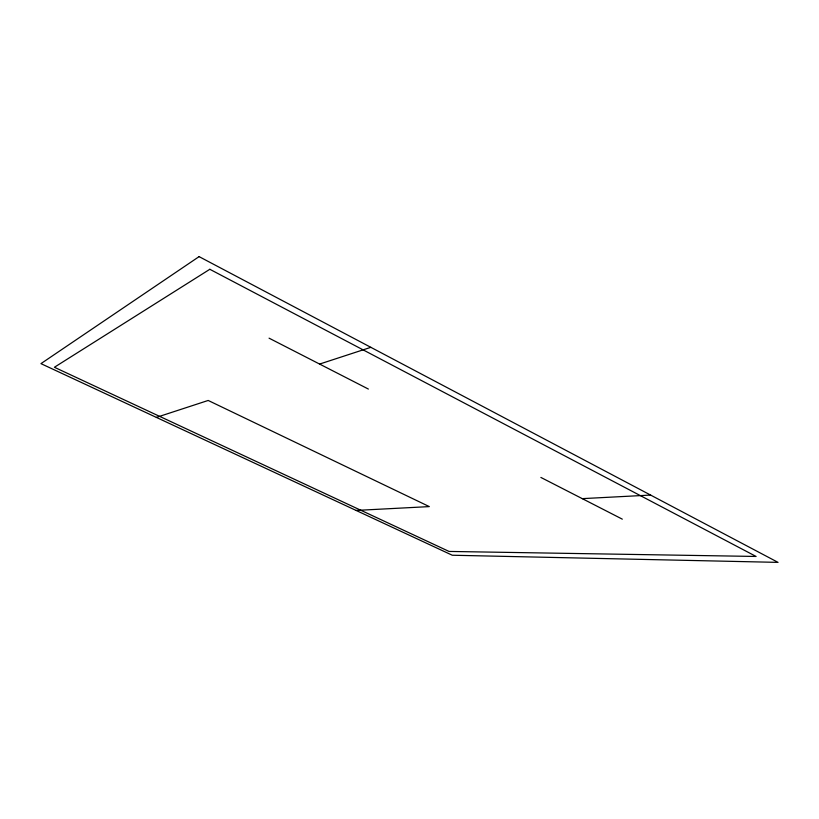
<?xml version="1.0" encoding="UTF-8"?>
<svg xmlns="http://www.w3.org/2000/svg" width="819" height="819" viewBox="0 0 819 819"><rect width="100%" height="100%" fill="white"/><g stroke="black" fill="none" stroke-linecap="round" stroke-linejoin="round"><path stroke-width="1.23" d="M156.368 417.393L208.19 400.46L429.31 506.603L356.081 510.421M319.605 364.066L370.843 347.328M582.258 498.638L650.603 495.075M269.062 338.165L368.376 389.056M540.878 477.436L622.317 519.154M199.089 256.623L40.95 363.636L452.272 555.231L778.05 562.377L199.089 256.623M209.828 269.287L54.402 367.26L449.047 551.433L756.101 556.459L209.828 269.287"/></g></svg>
